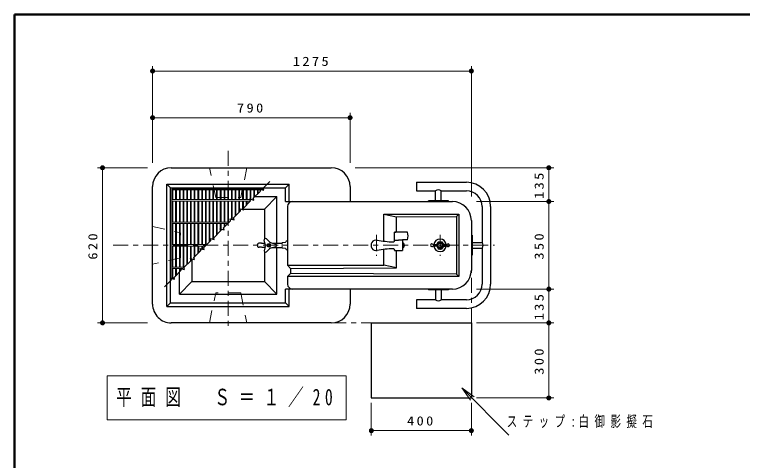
# Model space of a CAD drawing. Units: millimetres on the paper, scale 1:20. Extents: x -365 to 0, y -47 to 257.
# Drawn here: x -365 to -219.5, y 167.9 to 257 of the extents above; entities that cross this region are included whole.
import ezdxf

# ---------------------------------------------------------------- set-up
doc = ezdxf.new("R2010")
doc.units = ezdxf.units.MM
doc.linetypes.add('USER1', pattern=[4.5, 2.5, -2])
doc.linetypes.add('USER2', pattern=[6, 3, -1, 1, -1])
doc.layers.add('1_20', color=7, linetype='Continuous', lineweight=25)
doc.layers.add('NAKAMURA図枠', color=7, linetype='Continuous', lineweight=13)
doc.styles.add('ＭＳ ゴシック', font='')
doc.styles.get('ＭＳ ゴシック').set_extended_font_data('MS Gothic')

# ---------------------------------------------------------------- blocks, each defined once
blk = doc.blocks.new('open_arrow')
at = {"color": 0, "linetype": 'Continuous', "lineweight": -2}
blk.add_lwpolyline([(7.5, 1.25), (0, 0), (7.5, -1.25)], dxfattribs=at)
blk = doc.blocks.new('filled_dot')
at = {"color": 0, "linetype": 'Continuous', "lineweight": -2, "const_width": 1.25}
blk.add_lwpolyline([(-0.625, 0, 1), (0.625, 0, 1)], format="xyb", close=True, dxfattribs=at)

msp = doc.modelspace()

# ---------------------------------------------------------------- linework, layer by layer
at = {"layer": '1_20', "lineweight": 13}
for p, q in [((-337.409, 227.394), (-337.409, 246.717)), ((-273.659, 220.644), (-273.659, 246.717)), ((-337.409, 245.717), (-273.659, 245.717)), ((-297.909, 227.394), (-297.909, 237.394)), ((-337.409, 236.394), (-297.909, 236.394)), ((-338.409, 226.394), (-348.409, 226.394)), ((-347.409, 195.394), (-347.409, 226.394)), ((-296.909, 226.394), (-257.169, 226.394)), ((-258.169, 226.394), (-258.169, 219.644)), ((-315.448, 222.144), (-333.534, 222.144)), ((-333.534, 222.144), (-333.534, 204.058)), ((-315.598, 221.994), (-333.534, 221.994)), ((-333.384, 221.994), (-333.384, 220.044)), ((-332.79, 221.994), (-332.79, 220.044)), ((-332.64, 221.994), (-332.64, 220.044)), ((-332.046, 221.994), (-332.046, 220.044)), ((-331.896, 221.994), (-331.896, 220.044)), ((-331.302, 221.994), (-331.302, 220.044)), ((-331.152, 221.994), (-331.152, 220.044)), ((-330.558, 221.994), (-330.558, 220.044)), ((-330.408, 221.994), (-330.408, 220.044)), ((-329.814, 221.994), (-329.814, 220.044)), ((-329.664, 221.994), (-329.664, 220.044)), ((-329.07, 221.994), (-329.07, 220.044)), ((-328.92, 221.994), (-328.92, 220.044)), ((-328.326, 221.994), (-328.326, 220.044)), ((-328.176, 221.994), (-328.176, 220.044)), ((-327.583, 221.994), (-327.583, 220.044)), ((-327.433, 221.994), (-327.433, 220.044)), ((-326.839, 221.994), (-326.839, 220.044)), ((-326.689, 221.994), (-326.689, 220.044)), ((-326.095, 221.994), (-326.095, 220.044)), ((-325.945, 221.994), (-325.945, 220.044)), ((-325.351, 221.994), (-325.351, 220.044)), ((-325.201, 221.994), (-325.201, 220.044)), ((-324.607, 221.994), (-324.607, 220.044)), ((-324.457, 221.994), (-324.457, 220.044)), ((-323.863, 221.994), (-323.863, 220.044)), ((-323.713, 221.994), (-323.713, 220.044)), ((-323.119, 221.994), (-323.119, 220.044)), ((-322.969, 221.994), (-322.969, 220.044)), ((-322.375, 221.994), (-322.375, 220.044)), ((-322.225, 221.994), (-322.225, 220.044)), ((-321.631, 221.994), (-321.631, 220.044)), ((-321.481, 221.994), (-321.481, 220.044)), ((-320.887, 221.994), (-320.887, 220.044)), ((-320.737, 221.994), (-320.737, 220.044)), ((-320.143, 221.994), (-320.143, 220.044)), ((-319.993, 221.994), (-319.993, 220.044)), ((-319.399, 221.994), (-319.399, 220.044)), ((-319.249, 221.994), (-319.249, 220.044)), ((-318.655, 221.994), (-318.655, 220.044)), ((-318.505, 221.994), (-318.505, 220.044)), ((-317.911, 221.994), (-317.911, 220.044)), ((-317.761, 221.994), (-317.761, 220.044)), ((-317.167, 221.994), (-317.167, 220.425)), ((-317.017, 221.994), (-317.017, 220.575)), ((-316.423, 221.994), (-316.423, 221.169)), ((-316.273, 221.994), (-316.273, 221.319)), ((-315.68, 221.994), (-315.68, 221.913)), ((-333.534, 220.044), (-317.548, 220.044)), ((-333.534, 219.744), (-317.848, 219.744)), ((-333.384, 219.744), (-333.384, 215.544)), ((-332.79, 219.744), (-332.79, 215.544)), ((-332.64, 219.744), (-332.64, 215.544)), ((-332.046, 219.744), (-332.046, 215.544)), ((-331.896, 219.744), (-331.896, 215.544)), ((-331.302, 219.744), (-331.302, 215.544)), ((-331.152, 219.744), (-331.152, 215.544)), ((-330.558, 219.744), (-330.558, 215.544)), ((-330.408, 219.744), (-330.408, 215.544)), ((-329.814, 219.744), (-329.814, 215.544)), ((-329.664, 219.744), (-329.664, 215.544)), ((-329.07, 219.744), (-329.07, 215.544)), ((-328.92, 219.744), (-328.92, 215.544)), ((-328.326, 219.744), (-328.326, 215.544)), ((-328.176, 219.744), (-328.176, 215.544)), ((-327.583, 219.744), (-327.583, 215.544)), ((-327.433, 219.744), (-327.433, 215.544)), ((-326.839, 219.744), (-326.839, 215.544)), ((-326.689, 219.744), (-326.689, 215.544)), ((-326.095, 219.744), (-326.095, 215.544)), ((-325.945, 219.744), (-325.945, 215.544)), ((-325.351, 219.744), (-325.351, 215.544)), ((-325.201, 219.744), (-325.201, 215.544)), ((-324.607, 219.744), (-324.607, 215.544)), ((-324.457, 219.744), (-324.457, 215.544)), ((-323.863, 219.744), (-323.863, 215.544)), ((-323.713, 219.744), (-323.713, 215.544)), ((-323.119, 219.744), (-323.119, 215.544)), ((-322.969, 219.744), (-322.969, 215.544)), ((-322.375, 219.744), (-322.375, 215.544)), ((-322.225, 219.744), (-322.225, 215.544)), ((-321.631, 219.744), (-321.631, 215.961)), ((-321.481, 219.744), (-321.481, 216.111)), ((-320.887, 219.744), (-320.887, 216.705)), ((-320.737, 219.744), (-320.737, 216.855)), ((-320.143, 219.744), (-320.143, 217.449)), ((-319.993, 219.744), (-319.993, 217.599)), ((-319.399, 219.744), (-319.399, 218.193)), ((-319.249, 219.744), (-319.249, 218.343)), ((-318.655, 219.744), (-318.655, 218.937)), ((-318.505, 219.744), (-318.505, 219.087)), ((-272.659, 219.644), (-257.169, 219.644)), ((-258.169, 219.644), (-258.169, 202.144)), ((-333.534, 215.544), (-322.048, 215.544)), ((-333.534, 215.244), (-322.348, 215.244)), ((-333.384, 215.244), (-333.384, 211.044)), ((-332.79, 215.244), (-332.79, 211.044)), ((-332.64, 215.244), (-332.64, 211.044)), ((-332.046, 215.244), (-332.046, 211.044)), ((-331.896, 215.244), (-331.896, 211.044)), ((-331.302, 215.244), (-331.302, 211.044)), ((-331.152, 215.244), (-331.152, 211.044)), ((-330.558, 215.244), (-330.558, 211.044)), ((-330.408, 215.244), (-330.408, 211.044)), ((-329.814, 215.244), (-329.814, 211.044)), ((-329.664, 215.244), (-329.664, 211.044)), ((-329.07, 215.244), (-329.07, 211.044)), ((-328.92, 215.244), (-328.92, 211.044)), ((-328.326, 215.244), (-328.326, 211.044)), ((-328.176, 215.244), (-328.176, 211.044)), ((-327.583, 215.244), (-327.583, 211.044)), ((-327.433, 215.244), (-327.433, 211.044)), ((-326.839, 215.244), (-326.839, 211.044)), ((-326.689, 215.244), (-326.689, 211.044)), ((-326.095, 215.244), (-326.095, 211.498)), ((-325.945, 215.244), (-325.945, 211.648)), ((-325.351, 215.244), (-325.351, 212.242)), ((-325.201, 215.244), (-325.201, 212.392)), ((-324.607, 215.244), (-324.607, 212.986)), ((-324.457, 215.244), (-324.457, 213.136)), ((-323.863, 215.244), (-323.863, 213.729)), ((-323.713, 215.244), (-323.713, 213.879)), ((-323.119, 215.244), (-323.119, 214.473)), ((-322.969, 215.244), (-322.969, 214.623)), ((-311.477, 211.418), (-311.477, 210.37)), ((-311.439, 211.456), (-310.901, 211.456)), ((-310.749, 211.587), (-310.754, 211.568)), ((-310.447, 211.847), (-310.409, 211.847)), ((-333.534, 211.044), (-326.548, 211.044)), ((-333.534, 210.744), (-326.848, 210.744)), ((-333.384, 210.744), (-333.384, 206.544)), ((-332.79, 210.744), (-332.79, 206.544)), ((-332.64, 210.744), (-332.64, 206.544)), ((-332.046, 210.744), (-332.046, 206.544)), ((-331.896, 210.744), (-331.896, 206.544)), ((-331.302, 210.744), (-331.302, 206.544)), ((-331.152, 210.744), (-331.152, 206.544)), ((-330.558, 210.744), (-330.558, 207.034)), ((-330.408, 210.744), (-330.408, 207.184)), ((-329.814, 210.744), (-329.814, 207.778)), ((-329.664, 210.744), (-329.664, 207.928)), ((-329.07, 210.744), (-329.07, 208.522)), ((-328.92, 210.744), (-328.92, 208.672)), ((-328.326, 210.744), (-328.326, 209.266)), ((-328.176, 210.744), (-328.176, 209.416)), ((-327.583, 210.744), (-327.583, 210.01)), ((-327.433, 210.744), (-327.433, 210.16)), ((-310.901, 210.331), (-311.439, 210.331)), ((-310.754, 210.22), (-310.749, 210.202)), ((-310.447, 209.941), (-310.433, 209.941)), ((-333.534, 206.544), (-331.048, 206.544)), ((-333.534, 206.244), (-331.348, 206.244)), ((-333.384, 206.244), (-333.384, 204.208)), ((-332.79, 206.244), (-332.79, 204.802)), ((-332.64, 206.244), (-332.64, 204.952)), ((-332.046, 206.244), (-332.046, 205.546)), ((-331.896, 206.244), (-331.896, 205.696)), ((-272.659, 202.144), (-257.169, 202.144)), ((-258.169, 202.144), (-258.169, 195.394)), ((-338.409, 195.394), (-348.409, 195.394)), ((-272.659, 195.394), (-257.169, 195.394)), ((-272.659, 195.394), (-257.169, 195.394)), ((-258.169, 195.394), (-258.169, 180.394)), ((-346.502, 184.794), (-346.502, 175.994)), ((-298.702, 184.794), (-346.502, 184.794)), ((-298.702, 175.994), (-298.702, 184.794)), ((-275.584, 182.401), (-266.137, 172.954)), ((-293.659, 179.394), (-293.659, 172.866)), ((-273.659, 179.394), (-273.659, 172.866)), ((-272.659, 180.394), (-257.169, 180.394)), ((-346.502, 175.994), (-298.702, 175.994)), ((-273.659, 173.866), (-293.659, 173.866))]:
    msp.add_line(p, q, dxfattribs=at)
at = {"layer": '1_20', "linetype": 'USER2', "lineweight": 13}
for p, q in [((-322.284, 229.794), (-322.284, 194.294)), ((-292.659, 212.992), (-292.659, 208.796)), ((-279.909, 212.992), (-279.909, 208.796)), ((-345.284, 210.894), (-269.034, 210.894)), ((-273.659, 195.394), (-273.659, 205.943)), ((-301.659, 195.394), (-293.659, 195.394))]:
    msp.add_line(p, q, dxfattribs=at)
at = {"layer": '1_20'}
for p, q in [((-333.659, 226.394), (-301.659, 226.394)), ((-334.584, 223.144), (-333.834, 222.394)), ((-334.584, 223.144), (-310.084, 223.144)), ((-334.584, 198.644), (-334.584, 223.144)), ((-310.834, 222.394), (-310.084, 223.144)), ((-310.084, 219.644), (-310.084, 223.144)), ((-284.659, 223.494), (-274.659, 223.494)), ((-284.659, 223.494), (-284.659, 221.794)), ((-337.409, 199.144), (-337.409, 222.644)), ((-333.834, 222.394), (-310.834, 222.394)), ((-333.834, 199.394), (-333.834, 222.394)), ((-310.834, 219.644), (-310.834, 222.394)), ((-297.909, 222.644), (-297.909, 219.644)), ((-284.659, 221.794), (-280.852, 221.794)), ((-280.802, 219.794), (-280.802, 221.794)), ((-279.767, 221.794), (-274.659, 221.794)), ((-279.717, 219.794), (-279.717, 221.794)), ((-316.948, 220.644), (-312.534, 220.644)), ((-315.034, 218.144), (-312.534, 220.644)), ((-312.534, 211.332), (-312.534, 220.644)), ((-282.259, 219.644), (-282.259, 219.794)), ((-278.259, 219.794), (-282.259, 219.794)), ((-278.259, 219.644), (-278.259, 219.794)), ((-310.834, 219.644), (-277.458, 219.644)), ((-271.509, 218.644), (-271.509, 211.436)), ((-269.809, 218.644), (-269.809, 203.144)), ((-319.448, 218.144), (-315.034, 218.144)), ((-315.034, 218.144), (-315.034, 212.165)), ((-291.159, 217.144), (-288.659, 216.559)), ((-291.159, 217.144), (-276.159, 217.144)), ((-291.159, 211.726), (-291.159, 217.144)), ((-276.659, 216.644), (-276.159, 217.144)), ((-276.159, 217.144), (-276.159, 204.644)), ((-288.659, 216.559), (-276.659, 216.644)), ((-288.659, 213.519), (-288.659, 216.559)), ((-276.659, 216.644), (-276.659, 205.144)), ((-273.659, 215.845), (-273.659, 205.894)), ((-286.399, 213.519), (-288.997, 213.519)), ((-288.997, 211.969), (-288.997, 213.519)), ((-288.872, 213.519), (-288.767, 213.519)), ((-273.659, 212.894), (-273.509, 212.894)), ((-273.509, 212.894), (-273.509, 208.894)), ((-315.638, 211.293), (-316.123, 211.293)), ((-314.858, 211.127), (-315.062, 211.979)), ((-314.012, 211.616), (-314.647, 212.219)), ((-313.608, 211.382), (-312.768, 211.133)), ((-313.435, 211.332), (-311.477, 211.332)), ((-288.997, 211.868), (-288.997, 211.944)), ((-288.997, 211.857), (-288.997, 211.944)), ((-288.997, 211.894), (-288.997, 211.944)), ((-288.997, 211.944), (-288.222, 211.944)), ((-287.447, 211.944), (-288.222, 211.944)), ((-287.447, 212.019), (-287.447, 209.874)), ((-286.399, 212.019), (-287.447, 212.019)), ((-281.021, 211.047), (-280.638, 211.06)), ((-280.59, 211.064), (-280.299, 211.569)), ((-280.326, 211.472), (-280.559, 211.069)), ((-280.154, 211.319), (-280.4, 210.894)), ((-280.299, 211.569), (-279.519, 211.569)), ((-280.201, 211.544), (-279.617, 211.544)), ((-280.154, 211.319), (-279.664, 211.319)), ((-279.664, 211.319), (-279.418, 210.894)), ((-279.228, 211.064), (-279.519, 211.569)), ((-279.492, 211.472), (-279.26, 211.069)), ((-278.797, 211.047), (-279.18, 211.06)), ((-273.509, 211.436), (-271.509, 211.436)), ((-315.637, 210.495), (-316.119, 210.495)), ((-314.858, 210.661), (-315.062, 209.809)), ((-315.034, 209.623), (-315.034, 203.644)), ((-314.012, 210.172), (-314.647, 209.569)), ((-313.608, 210.406), (-312.768, 210.654)), ((-313.435, 210.456), (-311.477, 210.456)), ((-312.534, 201.144), (-312.534, 210.456)), ((-291.159, 206.924), (-291.159, 210.062)), ((-288.997, 209.92), (-288.997, 209.874)), ((-288.659, 206.424), (-288.659, 209.854)), ((-280.638, 210.728), (-281.021, 210.741)), ((-280.59, 210.724), (-280.299, 210.219)), ((-280.559, 210.719), (-280.326, 210.316)), ((-280.154, 210.469), (-280.4, 210.894)), ((-280.299, 210.219), (-279.519, 210.219)), ((-279.617, 210.244), (-280.201, 210.244)), ((-279.664, 210.469), (-280.154, 210.469)), ((-279.664, 210.469), (-279.418, 210.894)), ((-279.228, 210.724), (-279.519, 210.219)), ((-279.26, 210.719), (-279.492, 210.316)), ((-279.334, 210.894), (-279.316, 210.876)), ((-279.18, 210.728), (-278.797, 210.741)), ((-273.509, 210.351), (-271.509, 210.351)), ((-271.509, 210.351), (-271.509, 203.144)), ((-273.659, 208.894), (-273.509, 208.894)), ((-329.534, 208.058), (-329.534, 203.644)), ((-310.409, 206.924), (-309.834, 206.274)), ((-310.409, 206.924), (-291.159, 206.924)), ((-288.659, 206.424), (-291.159, 206.924)), ((-332.034, 201.144), (-332.034, 205.558)), ((-309.834, 205.294), (-310.409, 204.644)), ((-309.834, 206.274), (-288.659, 206.424)), ((-309.834, 206.274), (-309.834, 205.294)), ((-276.659, 205.144), (-309.834, 205.294)), ((-276.159, 204.644), (-310.409, 204.644)), ((-276.659, 205.144), (-276.159, 204.644)), ((-329.534, 203.644), (-332.034, 201.144)), ((-329.534, 203.644), (-315.034, 203.644)), ((-315.034, 203.644), (-312.534, 201.144)), ((-332.034, 201.144), (-312.534, 201.144)), ((-310.834, 199.394), (-310.834, 202.144)), ((-277.409, 202.144), (-310.834, 202.144)), ((-310.084, 198.644), (-310.084, 202.144)), ((-297.909, 202.144), (-297.909, 199.144)), ((-282.259, 202.144), (-282.259, 201.994)), ((-278.259, 201.994), (-282.259, 201.994)), ((-280.802, 201.994), (-280.802, 199.994)), ((-279.717, 201.994), (-279.717, 199.994)), ((-278.259, 202.144), (-278.259, 201.994)), ((-284.659, 199.994), (-284.659, 198.294)), ((-280.852, 199.994), (-284.659, 199.994)), ((-274.659, 199.994), (-279.767, 199.994)), ((-334.584, 198.644), (-333.834, 199.394)), ((-334.584, 198.644), (-310.084, 198.644)), ((-333.834, 199.394), (-310.834, 199.394)), ((-310.834, 199.394), (-310.084, 198.644)), ((-274.659, 198.294), (-284.659, 198.294)), ((-301.659, 195.394), (-333.659, 195.394)), ((-293.659, 195.394), (-293.659, 180.394)), ((-293.659, 195.394), (-273.659, 195.394)), ((-273.659, 195.394), (-273.659, 180.394)), ((-293.659, 180.394), (-273.659, 180.394))]:
    msp.add_line(p, q, dxfattribs=at)
at = {"layer": '1_20', "linetype": 'USER1', "lineweight": 13}
for p, q in [((-324.784, 220.419), (-326.034, 226.394)), ((-318.534, 226.394), (-319.784, 220.419)), ((-324.784, 220.419), (-319.784, 220.419)), ((-337.409, 214.644), (-331.809, 213.394)), ((-331.809, 208.394), (-331.809, 213.394)), ((-310.433, 209.941), (-310.409, 209.941)), ((-331.809, 208.394), (-337.409, 207.144)), ((-326.034, 195.394), (-324.784, 201.369)), ((-319.784, 201.369), (-324.784, 201.369)), ((-319.784, 201.369), (-318.534, 195.394))]:
    msp.add_line(p, q, dxfattribs=at)
at = {"layer": '1_20', "color": 131}
for p, q in [((-310.409, 218.644), (-310.409, 206.924)), ((-310.409, 204.644), (-310.409, 203.144))]:
    msp.add_line(p, q, dxfattribs=at)
at = {"layer": '1_20'}
msp.add_lwpolyline([(-334.999, 202.593), (-333.668, 203.925), (-333.771, 204.311), (-332.998, 204.104), (-333.102, 204.49), (-331.688, 205.905), (-331.791, 206.291), (-331.018, 206.084), (-331.122, 206.47), (-329.708, 207.885), (-329.811, 208.271), (-329.039, 208.064), (-329.142, 208.45), (-327.728, 209.864), (-327.831, 210.251), (-327.059, 210.044), (-327.162, 210.43), (-325.748, 211.844), (-325.851, 212.231), (-325.079, 212.024), (-325.182, 212.41), (-323.768, 213.824), (-323.872, 214.211), (-323.099, 214.004), (-323.202, 214.39), (-321.788, 215.804), (-321.892, 216.19), (-321.119, 215.983), (-321.222, 216.37), (-319.808, 217.784), (-319.912, 218.17), (-319.139, 217.963), (-319.243, 218.35), (-317.828, 219.764), (-317.932, 220.15), (-317.159, 219.943), (-317.263, 220.33), (-315.848, 221.744), (-315.952, 222.13), (-315.179, 221.923), (-315.283, 222.309), (-313.951, 223.641)], dxfattribs=at)
for centre, radius in [((-314.159, 210.894), 0.362), ((-314.159, 210.894), 0.287), ((-279.909, 210.894), 0.425), ((-279.909, 210.894), 0.0875)]:
    msp.add_circle(centre, radius, dxfattribs=at)
for centre, radius, start, end in [((-333.659, 222.644), 3.75, 90, 180), ((-301.659, 222.644), 3.75, 0, 90), ((-274.659, 218.644), 4.85, 0, 90), ((-280.259, 221.14), 0.85, 50.33964, 129.66035), ((-274.659, 218.644), 3.15, 0, 90), ((-309.409, 218.644), 1, 90, 180), ((-277.458, 215.845), 3.799, 0, 90), ((-289.304, 212.769), 3, 345.52246, 14.47754), ((-315.811, 215.107), 3.818, 272.58741, 283.46108), ((-314.819, 212.037), 0.25, 46.50001, 193.50003), ((-315.83, 210.894), 1, 346.50002, 13.50005), ((-313.323, 212.341), 1, 226.5, 253.49999), ((-312.839, 210.894), 0.25, 286.49999, 73.50006), ((-292.659, 210.894), 1.05, 79.71631, 280.28369), ((-288.205, 235.443), 23.9, 259.71631, 267.34882), ((-289.297, 211.868), 0.3, 267.34882, 0), ((-287.62, 210.894), 0.587, 287.20825, 72.79175), ((-287.821, 210.894), 0.663, 304.38208, 55.61792), ((-281.534, 210.894), 0.275, 61.64956, 298.35044), ((-281.047, 211.796), 0.75, 241.64956, 272.00026), ((-279.909, 210.894), 1.25, 7.30655, 172.69345), ((-280.655, 211.56), 0.5, 272.00026, 318.27179), ((-279.909, 210.894), 0.713, 114.17754, 125.82246), ((-279.909, 210.894), 0.5, 40.76522, 138.27179), ((-279.909, 210.894), 0.713, 54.17755, 65.82246), ((-279.163, 211.56), 0.5, 221.72821, 267.99974), ((-278.771, 211.796), 0.75, 267.99974, 298.35044), ((-278.284, 210.894), 0.275, 241.64956, 118.35044), ((-272.163, 210.894), 0.85, 320.33965, 39.66035), ((-315.811, 206.681), 3.818, 76.53892, 87.39744), ((-314.819, 209.75), 0.25, 166.5, 313.50001), ((-313.323, 209.447), 1, 106.50007, 133.50007), ((-288.205, 186.345), 23.9, 92.65118, 100.28369), ((-289.297, 209.92), 0.3, 0, 92.65118), ((-288.222, 219.844), 10, 265.53552, 274.44488), ((-288.899, 209.967), 0.1, 186.84982, 266.07385), ((-281.047, 209.992), 0.75, 87.99974, 118.35044), ((-279.909, 210.894), 1.25, 187.30655, 352.69345), ((-280.655, 210.228), 0.5, 41.72821, 87.99974), ((-279.909, 210.894), 0.713, 234.17755, 245.82245), ((-279.909, 210.894), 0.5, 221.72821, 319.23478), ((-279.909, 210.894), 0.713, 294.17755, 305.82245), ((-279.163, 210.228), 0.5, 92.00026, 138.27179), ((-278.771, 209.992), 0.75, 61.64956, 92.00026), ((-277.458, 205.943), 3.799, 270, 0), ((-274.659, 203.144), 4.85, 270, 0), ((-274.659, 203.144), 3.15, 270, 0), ((-280.259, 200.648), 0.85, 230.33965, 309.66035), ((-333.659, 199.144), 3.75, 179.99999, 270), ((-301.659, 199.144), 3.75, 270, 0)]:
    msp.add_arc(centre, radius, start, end, dxfattribs=at)
at = {"layer": '1_20', "lineweight": 13}
for centre, radius, start, end in [((-311.439, 211.418), 0.0381, 90, 180), ((-310.901, 211.609), 0.152, 270, 344.357), ((-310.447, 211.542), 0.305, 90, 171.676), ((-311.439, 210.37), 0.0381, 180, 270), ((-310.901, 210.179), 0.152, 15.6435, 90), ((-310.447, 210.246), 0.305, 188.324, 270)]:
    msp.add_arc(centre, radius, start, end, dxfattribs=at)
at = {"layer": '1_20', "color": 131}
msp.add_arc((-309.409, 203.144), 1, 180, 270, dxfattribs=at)
at = {"layer": '1_20'}
msp.add_ellipse((-316.095, 210.894), major_axis=(0, 0.4), ratio=0.9926, start_param=6.2211028, end_param=9.4949201, dxfattribs=at)
at = {"layer": 'NAKAMURA図枠', "lineweight": 50}
for p, q in [((-365, 257), (-365, 0)), ((0, 257), (-365, 257))]:
    msp.add_line(p, q, dxfattribs=at)

# ---------------------------------------------------------------- block references
at = {"layer": '1_20', "lineweight": 13, "xscale": 0.4, "yscale": 0.4}
for p in [(-337.409, 245.717), (-337.409, 236.394), (-293.659, 173.866)]:
    msp.add_blockref('filled_dot', p, dxfattribs=at)
for name, p, rotation in [('filled_dot', (-273.659, 245.717), 180), ('filled_dot', (-297.909, 236.394), 180), ('filled_dot', (-347.409, 226.394), 270), ('filled_dot', (-258.169, 226.394), 270), ('filled_dot', (-258.169, 219.644), 270), ('filled_dot', (-258.169, 202.144), 270), ('filled_dot', (-347.409, 195.394), 90), ('filled_dot', (-258.169, 195.394), 270), ('filled_dot', (-258.169, 195.394), 90), ('open_arrow', (-275.584, 182.401), 315), ('filled_dot', (-258.169, 180.394), 90), ('filled_dot', (-273.659, 173.866), 180)]:
    msp.add_blockref(name, p, dxfattribs=dict(at, rotation=rotation))

# ---------------------------------------------------------------- texts
at = {"layer": '1_20', "style": 'ＭＳ ゴシック'}
for s, insert, char_height, attachment_point in [('\\T1.33;\\W1.15;1275', (-305.534, 246.717), 1.833, 8), ('\\T1.33;\\W1.15;790', (-317.659, 237.394), 1.833, 8), ('\\T1.56;\\W0.7;平面図\u3000Ｓ＝１／20', (-322.602, 180.394), 3.299, 5), ('\\T1.33;\\W1.15;400', (-283.659, 174.866), 1.833, 8), ('\\T1.52;\\W0.7;ステップ:白御影擬石', (-266.586, 175.604), 2.199, 4)]:
    msp.add_mtext(s, dxfattribs=dict(at, insert=insert, char_height=char_height, attachment_point=attachment_point))
at = {"layer": '1_20', "char_height": 1.833, "attachment_point": 8, "rotation": 90, "style": 'ＭＳ ゴシック'}
for s, insert in [('\\T1.33;\\W1.15;135', (-259.169, 223.019)), ('\\T1.33;\\W1.15;620', (-348.409, 210.894)), ('\\T1.33;\\W1.15;350', (-259.169, 210.894)), ('\\T1.33;\\W1.15;135', (-259.169, 198.769)), ('\\T1.33;\\W1.15;300', (-259.169, 187.894))]:
    msp.add_mtext(s, dxfattribs=dict(at, insert=insert))

doc.saveas('drawing.dxf')
